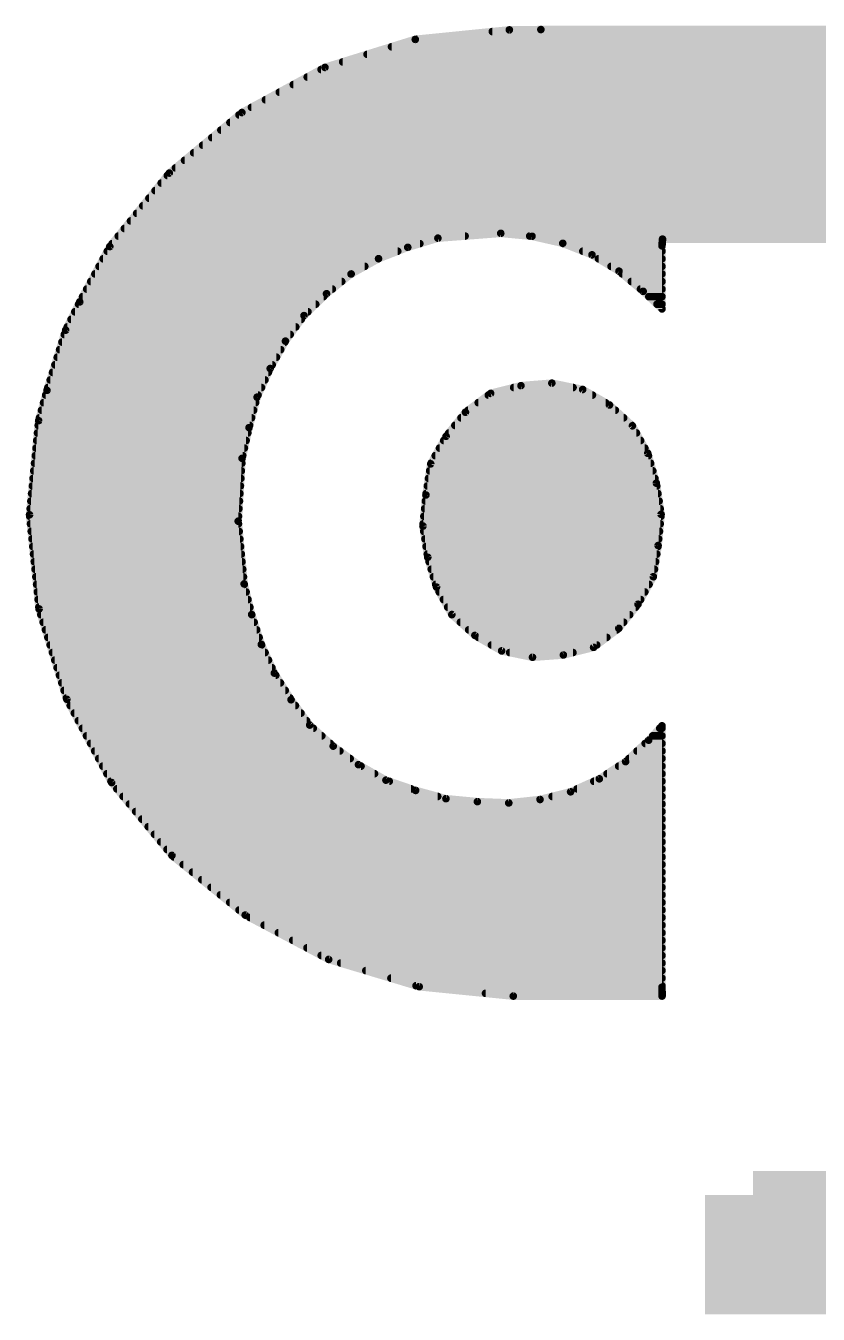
# Model space of a CAD drawing. Extents: x -31.8 to 54.9, y -9.4 to 30.
# Drawn here: x 1.29 to 2.62, y 19.35 to 21.511 of the extents above; entities that cross this region are included whole.
import ezdxf

# ---------------------------------------------------------------- set-up
doc = ezdxf.new("R2010")
doc.units = 0
doc.layers.add('21', color=253, linetype='CONTINUOUS')

# ---------------------------------------------------------------- blocks, each defined once
blk = doc.blocks.new('RECT')
blk.add_solid([(-0.5, -0.5), (0.5, -0.5), (-0.5, 0.5), (0.5, 0.5)])

msp = doc.modelspace()

# ---------------------------------------------------------------- linework, layer by layer
at = {"layer": '21', "const_width": 0.0127}
for points in [[(2.1016, 21.504), (1.9437, 21.4881)], [(2.073, 21.5011), (5.5199, 21.5011)], [(2.1544, 21.5045), (2.1016, 21.504)], [(5.486, 21.5045), (2.1544, 21.5045)], [(1.9437, 21.4881), (1.7922, 21.4411)], [(1.9039, 21.4757), (5.6891, 21.4757)], [(1.947, 21.4884), (5.6331, 21.4884)], [(1.8629, 21.463), (5.73, 21.463)], [(1.7922, 21.4411), (1.6529, 21.3653)], [(1.7858, 21.4376), (5.8033, 21.4376)], [(1.822, 21.4503), (5.7704, 21.4503)], [(1.7391, 21.4122), (5.8542, 21.4122)], [(1.7625, 21.4249), (5.8308, 21.4249)], [(1.6924, 21.3868), (5.901, 21.3868)], [(1.7157, 21.3995), (5.8776, 21.3995)], [(1.6529, 21.3653), (1.5311, 21.2638)], [(1.669, 21.3741), (5.9222, 21.3741)], [(1.6329, 21.3487), (5.9602, 21.3487)], [(1.6481, 21.3614), (5.942, 21.3614)], [(1.6025, 21.3233), (5.991, 21.3233)], [(1.6177, 21.336), (5.9756, 21.336)], [(1.5872, 21.3106), (6.0064, 21.3106)], [(1.5568, 21.2852), (6.037, 21.2852)], [(1.572, 21.2979), (6.0218, 21.2979)], [(1.5311, 21.2638), (1.4313, 21.1406)], [(1.5279, 21.2598), (6.063, 21.2598)], [(1.5415, 21.2725), (6.05, 21.2725)], [(1.5176, 21.2471), (6.0756, 21.2471)], [(1.497, 21.2217), (6.0966, 21.2217)], [(1.5073, 21.2344), (6.0861, 21.2344)], [(1.4764, 21.1963), (6.1175, 21.1963)], [(1.4867, 21.209), (6.107, 21.209)], [(1.4558, 21.1709), (6.1385, 21.1709)], [(1.4661, 21.1836), (6.128, 21.1836)], [(1.4456, 21.1582), (2.0273, 21.1582)], [(1.9311, 21.1394), (1.9817, 21.1547)], [(1.9817, 21.1547), (2.0871, 21.1628)], [(2.0871, 21.1628), (2.1396, 21.1578)], [(2.1358, 21.1582), (5.5784, 21.1582)], [(2.1396, 21.1578), (2.1911, 21.1461)], [(2.3576, 21.1418), (2.3585, 21.1531)], [(2.3585, 21.1531), (2.6636, 21.1531)], [(1.4313, 21.1406), (1.3809, 21.0477)], [(1.4271, 21.1328), (1.9143, 21.1328)], [(1.4353, 21.1455), (1.9514, 21.1455)], [(1.8821, 21.1203), (1.9311, 21.1394)], [(2.1911, 21.1461), (2.2402, 21.1267)], [(2.1925, 21.1455), (2.3579, 21.1455)], [(2.2248, 21.1328), (2.3576, 21.1328)], [(2.3576, 21.036), (2.3576, 21.1418)], [(1.4133, 21.1074), (1.859, 21.1074)], [(1.4202, 21.1201), (1.8818, 21.1201)], [(1.8359, 21.0945), (1.8821, 21.1203)], [(2.2402, 21.1267), (2.2854, 21.0994)], [(2.2512, 21.1201), (2.3576, 21.1201)], [(2.2721, 21.1074), (2.3576, 21.1074)], [(1.4064, 21.0947), (1.8362, 21.0947)], [(1.7949, 21.0615), (1.8359, 21.0945)], [(2.2854, 21.0994), (2.326, 21.0656)], [(2.291, 21.0947), (2.3576, 21.0947)], [(1.3926, 21.0693), (1.8046, 21.0693)], [(1.3995, 21.082), (1.8204, 21.082)], [(2.3062, 21.082), (2.3576, 21.082)], [(2.3215, 21.0693), (2.3576, 21.0693)], [(2.326, 21.0656), (2.3576, 21.036)], [(1.3809, 21.0477), (1.3573, 21.0005)], [(1.379, 21.0439), (1.7768, 21.0439)], [(1.3857, 21.0566), (1.7899, 21.0566)], [(1.7571, 21.0248), (1.7949, 21.0615)], [(2.3356, 21.0566), (2.3576, 21.0566)], [(2.3492, 21.0439), (2.3576, 21.0439)], [(1.3727, 21.0312), (1.7637, 21.0312)], [(1.726, 20.9821), (1.7571, 21.0248)], [(1.3573, 21.0005), (1.326, 20.8995)], [(1.36, 21.0058), (1.7433, 21.0058)], [(1.3663, 21.0185), (1.7525, 21.0185)], [(1.3511, 20.9804), (1.725, 20.9804)], [(1.3551, 20.9931), (1.734, 20.9931)], [(1.7003, 20.9361), (1.726, 20.9821)], [(1.3432, 20.955), (1.7109, 20.955)], [(1.3472, 20.9677), (1.718, 20.9677)], [(1.3393, 20.9423), (1.7038, 20.9423)], [(1.6784, 20.888), (1.7003, 20.9361)], [(1.3314, 20.9169), (1.6916, 20.9169)], [(1.3353, 20.9296), (1.6974, 20.9296)], [(2.1728, 20.9115), (2.121, 20.9073)], [(2.2246, 20.9009), (2.1728, 20.9115)], [(1.326, 20.8995), (1.312, 20.8486)], [(1.3238, 20.8915), (1.68, 20.8915)], [(1.3275, 20.9042), (1.6858, 20.9042)], [(2.0702, 20.8944), (2.0279, 20.8627)], [(2.0663, 20.8915), (2.2409, 20.8915)], [(2.121, 20.9073), (2.0702, 20.8944)], [(2.1089, 20.9042), (2.2084, 20.9042)], [(2.2695, 20.875), (2.2246, 20.9009)], [(1.3203, 20.8788), (1.6759, 20.8788)], [(1.6649, 20.8369), (1.6784, 20.888)], [(2.0494, 20.8788), (2.2629, 20.8788)], [(2.308, 20.84), (2.2695, 20.875)], [(1.312, 20.8486), (1.2968, 20.6908)], [(1.3134, 20.8534), (1.6692, 20.8534)], [(1.3168, 20.8661), (1.6726, 20.8661)], [(2.0279, 20.8627), (1.9955, 20.8224)], [(2.0204, 20.8534), (2.2933, 20.8534)], [(2.0324, 20.8661), (2.2793, 20.8661)], [(1.3101, 20.828), (1.6629, 20.828)], [(1.3113, 20.8407), (1.6659, 20.8407)], [(1.6533, 20.7854), (1.6649, 20.8369)], [(2, 20.828), (2.3147, 20.828)], [(2.0102, 20.8407), (2.3072, 20.8407)], [(2.3337, 20.7938), (2.308, 20.84)], [(1.3088, 20.8153), (1.66, 20.8153)], [(1.9955, 20.8224), (1.9697, 20.7763)], [(1.9915, 20.8153), (2.3217, 20.8153)], [(1.3064, 20.7899), (1.6543, 20.7899)], [(1.3076, 20.8026), (1.6571, 20.8026)], [(1.6467, 20.68), (1.6533, 20.7854)], [(1.9773, 20.7899), (2.3348, 20.7899)], [(1.9844, 20.8026), (2.3288, 20.8026)], [(2.3481, 20.7437), (2.3337, 20.7938)], [(1.3039, 20.7645), (1.652, 20.7645)], [(1.3051, 20.7772), (1.6528, 20.7772)], [(1.9697, 20.7763), (1.9617, 20.724)], [(1.9679, 20.7645), (2.3421, 20.7645)], [(1.9702, 20.7772), (2.3385, 20.7772)], [(1.3015, 20.7391), (1.6504, 20.7391)], [(1.3027, 20.7518), (1.6512, 20.7518)], [(1.964, 20.7391), (2.3488, 20.7391)], [(1.9659, 20.7518), (2.3458, 20.7518)], [(2.3561, 20.6915), (2.3481, 20.7437)], [(1.3002, 20.7264), (1.6496, 20.7264)], [(1.9617, 20.724), (1.9566, 20.6718)], [(1.962, 20.7264), (2.3508, 20.7264)], [(1.2978, 20.701), (1.648, 20.701)], [(1.299, 20.7137), (1.6488, 20.7137)], [(1.9595, 20.701), (2.3546, 20.701)], [(1.9607, 20.7137), (2.3527, 20.7137)], [(1.2968, 20.6908), (1.3127, 20.5329)], [(1.297, 20.6883), (1.6472, 20.6883)], [(1.2983, 20.6756), (1.6471, 20.6756)], [(1.6567, 20.5748), (1.6467, 20.68)], [(1.957, 20.6756), (2.3546, 20.6756)], [(1.9582, 20.6883), (2.3558, 20.6883)], [(2.3511, 20.6392), (2.3561, 20.6915)], [(1.2996, 20.6629), (1.6483, 20.6629)], [(1.9566, 20.6718), (1.9647, 20.6195)], [(1.958, 20.6629), (2.3534, 20.6629)], [(1.3009, 20.6502), (1.6495, 20.6502)], [(1.3022, 20.6375), (1.6507, 20.6375)], [(1.96, 20.6502), (2.3521, 20.6502)], [(1.9619, 20.6375), (2.3508, 20.6375)], [(2.3431, 20.587), (2.3511, 20.6392)], [(1.3034, 20.6248), (1.6519, 20.6248)], [(1.3047, 20.6121), (1.6531, 20.6121)], [(1.9639, 20.6248), (2.3489, 20.6248)], [(1.9647, 20.6195), (1.9793, 20.5696)], [(1.9668, 20.6121), (2.3469, 20.6121)], [(1.306, 20.5994), (1.6543, 20.5994)], [(1.9706, 20.5994), (2.345, 20.5994)], [(1.3073, 20.5867), (1.6555, 20.5867)], [(1.3086, 20.574), (1.6569, 20.574)], [(1.6693, 20.5235), (1.6567, 20.5748)], [(1.9743, 20.5867), (2.3429, 20.5867)], [(1.978, 20.574), (2.3359, 20.574)], [(1.9793, 20.5696), (2.0051, 20.5234)], [(2.3175, 20.5408), (2.3431, 20.587)], [(1.3098, 20.5613), (1.66, 20.5613)], [(1.3111, 20.5486), (1.6631, 20.5486)], [(1.9839, 20.5613), (2.3288, 20.5613)], [(1.991, 20.5486), (2.3218, 20.5486)], [(1.3124, 20.5359), (1.6663, 20.5359)], [(1.3127, 20.5329), (1.3593, 20.3813)], [(1.3157, 20.5232), (1.6694, 20.5232)], [(1.6856, 20.4734), (1.6693, 20.5235)], [(1.9981, 20.5359), (2.3136, 20.5359)], [(2.0051, 20.5234), (2.0437, 20.4885)], [(2.0053, 20.5232), (2.3034, 20.5232)], [(2.2851, 20.5003), (2.3175, 20.5408)], [(1.3196, 20.5105), (1.6735, 20.5105)], [(2.0194, 20.5105), (2.2933, 20.5105)], [(1.3235, 20.4978), (1.6776, 20.4978)], [(1.3274, 20.4851), (1.6818, 20.4851)], [(2.0334, 20.4978), (2.2818, 20.4978)], [(2.0437, 20.4885), (2.0886, 20.4625)], [(2.0496, 20.4851), (2.265, 20.4851)], [(2.2429, 20.4685), (2.2851, 20.5003)], [(1.3313, 20.4724), (1.686, 20.4724)], [(1.3352, 20.4597), (1.6918, 20.4597)], [(1.7074, 20.4252), (1.6856, 20.4734)], [(2.0715, 20.4724), (2.2481, 20.4724)], [(2.0886, 20.4625), (2.1404, 20.4518)], [(2.1021, 20.4597), (2.2082, 20.4597)], [(2.1921, 20.4556), (2.2429, 20.4685)], [(1.3391, 20.447), (1.6975, 20.447)], [(2.1404, 20.4518), (2.1921, 20.4556)], [(1.343, 20.4343), (1.7033, 20.4343)], [(1.3469, 20.4216), (1.7097, 20.4216)], [(1.7354, 20.3806), (1.7074, 20.4252)], [(1.3508, 20.4089), (1.7176, 20.4089)], [(1.3547, 20.3962), (1.7256, 20.3962)], [(1.3586, 20.3835), (1.7336, 20.3835)], [(1.3593, 20.3813), (1.4345, 20.2417)], [(1.7667, 20.3381), (1.7354, 20.3806)], [(1.365, 20.3708), (1.7427, 20.3708)], [(1.3718, 20.3581), (1.752, 20.3581)], [(1.3786, 20.3454), (1.7614, 20.3454)], [(1.3855, 20.3327), (1.7727, 20.3327)], [(1.8061, 20.3028), (1.7667, 20.3381)], [(2.3576, 20.3368), (2.3353, 20.3127)], [(2.3538, 20.3327), (2.3576, 20.3327)], [(2.3576, 19.8985), (2.3576, 20.3368)], [(1.3923, 20.32), (1.7869, 20.32)], [(1.3991, 20.3073), (1.8011, 20.3073)], [(2.3353, 20.3127), (2.2966, 20.2769)], [(2.3294, 20.3073), (2.3576, 20.3073)], [(2.342, 20.32), (2.3576, 20.32)], [(1.406, 20.2946), (1.8172, 20.2946)], [(1.8484, 20.2716), (1.8061, 20.3028)], [(2.3157, 20.2946), (2.3576, 20.2946)], [(1.4128, 20.2819), (1.8345, 20.2819)], [(1.4196, 20.2692), (1.8528, 20.2692)], [(1.8945, 20.2457), (1.8484, 20.2716)], [(2.2966, 20.2769), (2.2524, 20.2479)], [(2.2849, 20.2692), (2.3576, 20.2692)], [(2.302, 20.2819), (2.3576, 20.2819)], [(1.4265, 20.2565), (1.8754, 20.2565)], [(1.4333, 20.2438), (1.9001, 20.2438)], [(1.4345, 20.2417), (1.5356, 20.1195)], [(1.9444, 20.2285), (1.8945, 20.2457)], [(2.2524, 20.2479), (2.2043, 20.2262)], [(2.2433, 20.2438), (2.3576, 20.2438)], [(2.2655, 20.2565), (2.3576, 20.2565)], [(1.4432, 20.2311), (1.9368, 20.2311)], [(1.9952, 20.2146), (1.9444, 20.2285)], [(2.2043, 20.2262), (2.1531, 20.2133)], [(2.2152, 20.2311), (2.3576, 20.2311)], [(1.4537, 20.2184), (1.9814, 20.2184)], [(1.4642, 20.2057), (2.3576, 20.2057)], [(2.0479, 20.2096), (1.9952, 20.2146)], [(2.1006, 20.2075), (2.0479, 20.2096)], [(2.1531, 20.2133), (2.1006, 20.2075)], [(2.1734, 20.2184), (2.3576, 20.2184)], [(1.4747, 20.193), (2.3576, 20.193)], [(1.4852, 20.1803), (2.3576, 20.1803)], [(1.4958, 20.1676), (2.3576, 20.1676)], [(1.5063, 20.1549), (2.3576, 20.1549)], [(1.5168, 20.1422), (2.3576, 20.1422)], [(1.5273, 20.1295), (2.3576, 20.1295)], [(1.5356, 20.1195), (1.6585, 20.0194)], [(1.5389, 20.1168), (2.3576, 20.1168)], [(1.5545, 20.1041), (2.3576, 20.1041)], [(1.5701, 20.0914), (2.3576, 20.0914)], [(1.5857, 20.0787), (2.3576, 20.0787)], [(1.6013, 20.066), (2.3576, 20.066)], [(1.6169, 20.0533), (2.3576, 20.0533)], [(1.6325, 20.0406), (2.3576, 20.0406)], [(1.6481, 20.0279), (2.3576, 20.0279)], [(1.6585, 20.0194), (1.7985, 19.945)], [(1.6664, 20.0152), (2.3576, 20.0152)], [(1.6903, 20.0025), (2.3576, 20.0025)], [(1.7142, 19.9898), (2.3576, 19.9898)], [(1.7382, 19.9771), (2.3576, 19.9771)], [(1.7621, 19.9644), (2.3576, 19.9644)], [(1.786, 19.9517), (2.3576, 19.9517)], [(1.7985, 19.945), (1.9503, 19.8993)], [(1.8186, 19.939), (2.3576, 19.939)], [(1.8608, 19.9263), (2.3576, 19.9263)], [(1.9029, 19.9136), (2.3576, 19.9136)], [(1.9451, 19.9009), (2.3576, 19.9009)], [(1.9503, 19.8993), (2.1081, 19.8835)], [(2.3578, 19.8835), (2.3576, 19.8985)], [(2.0616, 19.8882), (2.3577, 19.8882)], [(2.1081, 19.8835), (2.3578, 19.8835)]]:
    msp.add_lwpolyline(points, dxfattribs=at)
at = {"layer": '21', "const_width": 0.0064}
for points in [[(2.073, 21.5043, 1), (2.073, 21.4979)], [(2.1016, 21.5072, 1), (2.1016, 21.5008)], [(2.1019, 21.5008, 1), (2.1013, 21.5071)], [(2.1544, 21.5077, 1), (2.1544, 21.5014)], [(2.1545, 21.5014, 1), (2.1544, 21.5077)], [(1.9039, 21.4789, 1), (1.9039, 21.4725)], [(1.9434, 21.4912, 1), (1.9441, 21.4849)], [(1.9447, 21.485, 1), (1.9428, 21.4911)], [(1.947, 21.4916, 1), (1.947, 21.4852)], [(1.8629, 21.4662, 1), (1.8629, 21.4598)], [(1.7858, 21.4408, 1), (1.7858, 21.4344)], [(1.7913, 21.4441, 1), (1.7932, 21.438)], [(1.7937, 21.4383, 1), (1.7907, 21.4439)], [(1.822, 21.4535, 1), (1.822, 21.4471)], [(1.7391, 21.4154, 1), (1.7391, 21.409)], [(1.7625, 21.4281, 1), (1.7625, 21.4217)], [(1.6924, 21.39, 1), (1.6924, 21.3836)], [(1.7157, 21.4027, 1), (1.7157, 21.3963)], [(1.6549, 21.3629, 1), (1.6508, 21.3678)], [(1.669, 21.3773, 1), (1.669, 21.3709)], [(1.6329, 21.3519, 1), (1.6329, 21.3455)], [(1.6481, 21.3646, 1), (1.6481, 21.3582)], [(1.6514, 21.3681, 1), (1.6544, 21.3625)], [(1.6025, 21.3265, 1), (1.6025, 21.3201)], [(1.6177, 21.3392, 1), (1.6177, 21.3328)], [(1.5872, 21.3138, 1), (1.5872, 21.3074)], [(1.5568, 21.2884, 1), (1.5568, 21.282)], [(1.572, 21.3011, 1), (1.572, 21.2947)], [(1.5279, 21.263, 1), (1.5279, 21.2566)], [(1.5291, 21.2662, 1), (1.5331, 21.2614)], [(1.5336, 21.2618, 1), (1.5286, 21.2658)], [(1.5415, 21.2757, 1), (1.5415, 21.2693)], [(1.5176, 21.2503, 1), (1.5176, 21.2439)], [(1.497, 21.2249, 1), (1.497, 21.2185)], [(1.5073, 21.2376, 1), (1.5073, 21.2312)], [(1.4764, 21.1995, 1), (1.4764, 21.1931)], [(1.4867, 21.2122, 1), (1.4867, 21.2058)], [(1.4558, 21.1741, 1), (1.4558, 21.1677)], [(1.4661, 21.1868, 1), (1.4661, 21.1804)], [(1.4456, 21.1614, 1), (1.4456, 21.155)], [(1.9815, 21.1579, 1), (1.982, 21.1515)], [(1.9827, 21.1517, 1), (1.9808, 21.1577)], [(2.0273, 21.155, 1), (2.0273, 21.1614)], [(2.0874, 21.1659, 1), (2.0868, 21.1596)], [(2.0873, 21.1596, 1), (2.0868, 21.166)], [(2.1358, 21.1614, 1), (2.1358, 21.155)], [(2.1404, 21.1609, 1), (2.1389, 21.1547)], [(2.1393, 21.1547, 1), (2.1399, 21.161)], [(2.3585, 21.1563, 1), (2.3585, 21.1499)], [(2.3617, 21.1528, 1), (2.3554, 21.1533)], [(1.4271, 21.136, 1), (1.4271, 21.1296)], [(1.4288, 21.1426, 1), (1.4338, 21.1386)], [(1.4341, 21.1391, 1), (1.4285, 21.1421)], [(1.4353, 21.1487, 1), (1.4353, 21.1423)], [(1.9143, 21.1296, 1), (1.9143, 21.136)], [(1.9302, 21.1424, 1), (1.9321, 21.1363)], [(1.9323, 21.1364, 1), (1.93, 21.1423)], [(1.9514, 21.1423, 1), (1.9514, 21.1487)], [(2.1923, 21.149, 1), (2.19, 21.1431)], [(2.1925, 21.1487, 1), (2.1925, 21.1423)], [(2.1904, 21.143, 1), (2.1918, 21.1492)], [(2.2248, 21.136, 1), (2.2248, 21.1296)], [(2.3608, 21.1418, 1), (2.3544, 21.1418)], [(2.3544, 21.1421, 1), (2.3608, 21.1415)], [(2.3576, 21.1296, 1), (2.3576, 21.136)], [(2.3579, 21.1423, 1), (2.3579, 21.1487)], [(1.4133, 21.1106, 1), (1.4133, 21.1042)], [(1.4202, 21.1233, 1), (1.4202, 21.1169)], [(1.859, 21.1042, 1), (1.859, 21.1106)], [(1.881, 21.1232, 1), (1.8833, 21.1173)], [(1.8837, 21.1175, 1), (1.8806, 21.123)], [(1.8818, 21.1169, 1), (1.8818, 21.1233)], [(2.2419, 21.1294, 1), (2.2386, 21.124)], [(2.2391, 21.1238, 1), (2.2414, 21.1297)], [(2.2512, 21.1233, 1), (2.2512, 21.1169)], [(2.2721, 21.1106, 1), (2.2721, 21.1042)], [(2.3576, 21.1169, 1), (2.3576, 21.1233)], [(2.3576, 21.1042, 1), (2.3576, 21.1106)], [(1.4064, 21.0979, 1), (1.4064, 21.0915)], [(1.8344, 21.0973, 1), (1.8375, 21.0918)], [(1.8379, 21.0921, 1), (1.8339, 21.097)], [(1.8362, 21.0915, 1), (1.8362, 21.0979)], [(2.2874, 21.1018, 1), (2.2834, 21.0969)], [(2.2838, 21.0966, 1), (2.287, 21.1021)], [(2.291, 21.0979, 1), (2.291, 21.0915)], [(2.3576, 21.0915, 1), (2.3576, 21.0979)], [(1.3926, 21.0725, 1), (1.3926, 21.0661)], [(1.3995, 21.0852, 1), (1.3995, 21.0788)], [(1.8046, 21.0661, 1), (1.8046, 21.0725)], [(1.8204, 21.0788, 1), (1.8204, 21.0852)], [(2.3062, 21.0852, 1), (2.3062, 21.0788)], [(2.3215, 21.0725, 1), (2.3215, 21.0661)], [(2.3281, 21.0679, 1), (2.3238, 21.0632)], [(2.3239, 21.0631, 1), (2.328, 21.068)], [(2.3576, 21.0788, 1), (2.3576, 21.0852)], [(2.3576, 21.0661, 1), (2.3576, 21.0725)], [(1.379, 21.0471, 1), (1.379, 21.0407)], [(1.3781, 21.0492, 1), (1.3836, 21.0461)], [(1.3837, 21.0462, 1), (1.378, 21.0491)], [(1.3857, 21.0598, 1), (1.3857, 21.0534)], [(1.7768, 21.0407, 1), (1.7768, 21.0471)], [(1.7899, 21.0534, 1), (1.7899, 21.0598)], [(1.7929, 21.064, 1), (1.7969, 21.059)], [(1.7971, 21.0592, 1), (1.7927, 21.0638)], [(2.3356, 21.0598, 1), (2.3356, 21.0534)], [(2.3492, 21.0471, 1), (2.3492, 21.0407)], [(2.3576, 21.0534, 1), (2.3576, 21.0598)], [(2.3576, 21.0407, 1), (2.3576, 21.0471)], [(1.3727, 21.0344, 1), (1.3727, 21.028)], [(1.7549, 21.0271, 1), (1.7593, 21.0225)], [(1.7597, 21.0229, 1), (1.7546, 21.0267)], [(1.7637, 21.028, 1), (1.7637, 21.0344)], [(2.3544, 21.036, 1), (2.3608, 21.036)], [(2.3554, 21.0337, 1), (2.3598, 21.0383)], [(1.3545, 21.0019, 1), (1.3602, 20.999)], [(1.3604, 20.9995, 1), (1.3543, 21.0014)], [(1.36, 21.009, 1), (1.36, 21.0026)], [(1.3663, 21.0217, 1), (1.3663, 21.0153)], [(1.7433, 21.0026, 1), (1.7433, 21.009)], [(1.7525, 21.0153, 1), (1.7525, 21.0217)], [(1.3511, 20.9836, 1), (1.3511, 20.9772)], [(1.3551, 20.9963, 1), (1.3551, 20.9899)], [(1.7234, 20.9839, 1), (1.7285, 20.9802)], [(1.7287, 20.9805, 1), (1.7232, 20.9836)], [(1.725, 20.9772, 1), (1.725, 20.9836)], [(1.734, 20.9899, 1), (1.734, 20.9963)], [(1.3432, 20.9582, 1), (1.3432, 20.9518)], [(1.3472, 20.9709, 1), (1.3472, 20.9645)], [(1.7109, 20.9518, 1), (1.7109, 20.9582)], [(1.718, 20.9645, 1), (1.718, 20.9709)], [(1.3393, 20.9455, 1), (1.3393, 20.9391)], [(1.6976, 20.9376, 1), (1.7031, 20.9346)], [(1.7032, 20.9348, 1), (1.6975, 20.9374)], [(1.7038, 20.9391, 1), (1.7038, 20.9455)], [(1.3314, 20.9201, 1), (1.3314, 20.9137)], [(1.3353, 20.9328, 1), (1.3353, 20.9264)], [(1.6916, 20.9137, 1), (1.6916, 20.9201)], [(1.6974, 20.9264, 1), (1.6974, 20.9328)], [(2.1734, 20.9146, 1), (2.1722, 20.9084)], [(2.1731, 20.9084, 1), (2.1725, 20.9147)], [(1.3238, 20.8947, 1), (1.3238, 20.8883)], [(1.329, 20.8986, 1), (1.3229, 20.9003)], [(1.323, 20.9004, 1), (1.329, 20.8985)], [(1.3275, 20.9074, 1), (1.3275, 20.901)], [(1.68, 20.8883, 1), (1.68, 20.8947)], [(1.6858, 20.901, 1), (1.6858, 20.9074)], [(2.0663, 20.8947, 1), (2.0663, 20.8883)], [(2.0695, 20.8975, 1), (2.071, 20.8913)], [(2.0721, 20.8919, 1), (2.0683, 20.897)], [(2.1089, 20.9074, 1), (2.1089, 20.901)], [(2.1208, 20.9104, 1), (2.1213, 20.9041)], [(2.1218, 20.9042, 1), (2.1202, 20.9103)], [(2.2084, 20.901, 1), (2.2084, 20.9074)], [(2.2262, 20.9036, 1), (2.223, 20.8981)], [(2.2239, 20.8978, 1), (2.2252, 20.904)], [(2.2409, 20.8883, 1), (2.2409, 20.8947)], [(1.3203, 20.882, 1), (1.3203, 20.8756)], [(1.6755, 20.8893, 1), (1.6812, 20.8867)], [(1.6814, 20.8872, 1), (1.6753, 20.8888)], [(1.6759, 20.8756, 1), (1.6759, 20.882)], [(2.0494, 20.882, 1), (2.0494, 20.8756)], [(2.2629, 20.8756, 1), (2.2629, 20.882)], [(2.2716, 20.8773, 1), (2.2674, 20.8726)], [(2.2679, 20.8722, 1), (2.2711, 20.8777)], [(1.3152, 20.8483, 1), (1.3089, 20.8489)], [(1.3134, 20.8566, 1), (1.3134, 20.8502)], [(1.3168, 20.8693, 1), (1.3168, 20.8629)], [(1.6692, 20.8502, 1), (1.6692, 20.8566)], [(1.6726, 20.8629, 1), (1.6726, 20.8693)], [(2.0204, 20.8566, 1), (2.0204, 20.8502)], [(2.026, 20.8653, 1), (2.0298, 20.8602)], [(2.0304, 20.8607, 1), (2.0254, 20.8647)], [(2.0324, 20.8693, 1), (2.0324, 20.8629)], [(2.2793, 20.8629, 1), (2.2793, 20.8693)], [(2.2933, 20.8502, 1), (2.2933, 20.8566)], [(1.3101, 20.8312, 1), (1.3101, 20.8248)], [(1.3113, 20.8439, 1), (1.3113, 20.8375)], [(1.309, 20.8494, 1), (1.3151, 20.8478)], [(1.6618, 20.8377, 1), (1.668, 20.8361)], [(1.668, 20.8362, 1), (1.6618, 20.8376)], [(1.6629, 20.8248, 1), (1.6629, 20.8312)], [(1.6659, 20.8375, 1), (1.6659, 20.8439)], [(2, 20.8312, 1), (2, 20.8248)], [(2.0102, 20.8439, 1), (2.0102, 20.8375)], [(2.3108, 20.8415, 1), (2.3052, 20.8384)], [(2.3059, 20.8376, 1), (2.3101, 20.8423)], [(2.3072, 20.8375, 1), (2.3072, 20.8439)], [(2.3147, 20.8248, 1), (2.3147, 20.8312)], [(1.3088, 20.8185, 1), (1.3088, 20.8121)], [(1.66, 20.8121, 1), (1.66, 20.8185)], [(1.9915, 20.8185, 1), (1.9915, 20.8121)], [(1.993, 20.8244, 1), (1.9979, 20.8204)], [(1.9982, 20.8209, 1), (1.9927, 20.824)], [(2.3217, 20.8121, 1), (2.3217, 20.8185)], [(1.3064, 20.7931, 1), (1.3064, 20.7867)], [(1.3076, 20.8058, 1), (1.3076, 20.7994)], [(1.6564, 20.7852, 1), (1.6501, 20.7856)], [(1.6502, 20.7861, 1), (1.6564, 20.7847)], [(1.6543, 20.7867, 1), (1.6543, 20.7931)], [(1.6571, 20.7994, 1), (1.6571, 20.8058)], [(1.9773, 20.7931, 1), (1.9773, 20.7867)], [(1.9844, 20.8058, 1), (1.9844, 20.7994)], [(2.3288, 20.7994, 1), (2.3288, 20.8058)], [(2.3368, 20.7947, 1), (2.3307, 20.7929)], [(2.3309, 20.7923, 1), (2.3365, 20.7953)], [(2.3348, 20.7867, 1), (2.3348, 20.7931)], [(1.3039, 20.7677, 1), (1.3039, 20.7613)], [(1.3051, 20.7804, 1), (1.3051, 20.774)], [(1.652, 20.7613, 1), (1.652, 20.7677)], [(1.6528, 20.774, 1), (1.6528, 20.7804)], [(1.9679, 20.7677, 1), (1.9679, 20.7613)], [(1.9669, 20.7778, 1), (1.9725, 20.7747)], [(1.9728, 20.7758, 1), (1.9666, 20.7767)], [(1.9702, 20.7804, 1), (1.9702, 20.774)], [(2.3385, 20.774, 1), (2.3385, 20.7804)], [(2.3421, 20.7613, 1), (2.3421, 20.7677)], [(1.3015, 20.7423, 1), (1.3015, 20.7359)], [(1.3027, 20.755, 1), (1.3027, 20.7486)], [(1.6504, 20.7359, 1), (1.6504, 20.7423)], [(1.6512, 20.7486, 1), (1.6512, 20.755)], [(1.964, 20.7423, 1), (1.964, 20.7359)], [(1.9659, 20.755, 1), (1.9659, 20.7486)], [(2.3513, 20.7442, 1), (2.345, 20.7433)], [(2.3451, 20.7429, 1), (2.3512, 20.7446)], [(2.3458, 20.7486, 1), (2.3458, 20.755)], [(2.3488, 20.7359, 1), (2.3488, 20.7423)], [(1.3002, 20.7296, 1), (1.3002, 20.7232)], [(1.6496, 20.7232, 1), (1.6496, 20.7296)], [(1.9648, 20.7237, 1), (1.9585, 20.7243)], [(1.9585, 20.7245, 1), (1.9648, 20.7235)], [(1.962, 20.7296, 1), (1.962, 20.7232)], [(2.3508, 20.7232, 1), (2.3508, 20.7296)], [(1.2978, 20.7042, 1), (1.2978, 20.6978)], [(1.299, 20.7169, 1), (1.299, 20.7105)], [(1.648, 20.6978, 1), (1.648, 20.7042)], [(1.6488, 20.7105, 1), (1.6488, 20.7169)], [(1.9595, 20.7042, 1), (1.9595, 20.6978)], [(1.9607, 20.7169, 1), (1.9607, 20.7105)], [(2.3527, 20.7105, 1), (2.3527, 20.7169)], [(2.3546, 20.6978, 1), (2.3546, 20.7042)], [(1.2999, 20.6911, 1), (1.2936, 20.6904)], [(1.2936, 20.6911, 1), (1.2999, 20.6905)], [(1.297, 20.6915, 1), (1.297, 20.6851)], [(1.2983, 20.6788, 1), (1.2983, 20.6724)], [(1.6499, 20.6803, 1), (1.6436, 20.6797)], [(1.6436, 20.6802, 1), (1.6499, 20.6798)], [(1.6471, 20.6724, 1), (1.6471, 20.6788)], [(1.6472, 20.6851, 1), (1.6472, 20.6915)], [(1.957, 20.6788, 1), (1.957, 20.6724)], [(1.9582, 20.6915, 1), (1.9582, 20.6851)], [(2.3592, 20.6912, 1), (2.3529, 20.6918)], [(2.3529, 20.691, 1), (2.3592, 20.692)], [(2.3546, 20.6724, 1), (2.3546, 20.6788)], [(2.3558, 20.6851, 1), (2.3558, 20.6915)], [(1.2996, 20.6661, 1), (1.2996, 20.6597)], [(1.6483, 20.6597, 1), (1.6483, 20.6661)], [(1.9598, 20.6723, 1), (1.9535, 20.6713)], [(1.9535, 20.6721, 1), (1.9598, 20.6715)], [(1.958, 20.6661, 1), (1.958, 20.6597)], [(2.3534, 20.6597, 1), (2.3534, 20.6661)], [(1.3009, 20.6534, 1), (1.3009, 20.647)], [(1.3022, 20.6407, 1), (1.3022, 20.6343)], [(1.6495, 20.647, 1), (1.6495, 20.6534)], [(1.6507, 20.6343, 1), (1.6507, 20.6407)], [(1.96, 20.6534, 1), (1.96, 20.647)], [(1.9619, 20.6407, 1), (1.9619, 20.6343)], [(2.3479, 20.6395, 1), (2.3543, 20.6389)], [(2.3542, 20.6387, 1), (2.348, 20.6397)], [(2.3508, 20.6343, 1), (2.3508, 20.6407)], [(2.3521, 20.647, 1), (2.3521, 20.6534)], [(1.3034, 20.628, 1), (1.3034, 20.6216)], [(1.3047, 20.6153, 1), (1.3047, 20.6089)], [(1.6519, 20.6216, 1), (1.6519, 20.628)], [(1.6531, 20.6089, 1), (1.6531, 20.6153)], [(1.9639, 20.628, 1), (1.9639, 20.6216)], [(1.9677, 20.6204, 1), (1.9616, 20.6186)], [(1.9615, 20.619, 1), (1.9678, 20.62)], [(1.9668, 20.6153, 1), (1.9668, 20.6089)], [(2.3469, 20.6089, 1), (2.3469, 20.6153)], [(2.3489, 20.6216, 1), (2.3489, 20.628)], [(1.306, 20.6026, 1), (1.306, 20.5962)], [(1.6543, 20.5962, 1), (1.6543, 20.6026)], [(1.9706, 20.6026, 1), (1.9706, 20.5962)], [(2.345, 20.5962, 1), (2.345, 20.6026)], [(1.3073, 20.5899, 1), (1.3073, 20.5835)], [(1.3086, 20.5772, 1), (1.3086, 20.5708)], [(1.6597, 20.5756, 1), (1.6536, 20.5741)], [(1.6535, 20.5745, 1), (1.6598, 20.5751)], [(1.6555, 20.5835, 1), (1.6555, 20.5899)], [(1.6569, 20.5708, 1), (1.6569, 20.5772)], [(1.9743, 20.5899, 1), (1.9743, 20.5835)], [(1.978, 20.5772, 1), (1.978, 20.5708)], [(1.9821, 20.5711, 1), (1.9766, 20.568)], [(1.9763, 20.5687, 1), (1.9824, 20.5704)], [(2.3359, 20.5708, 1), (2.3359, 20.5772)], [(2.3399, 20.5875, 1), (2.3462, 20.5865)], [(2.3459, 20.5854, 1), (2.3403, 20.5885)], [(2.3429, 20.5835, 1), (2.3429, 20.5899)], [(1.3098, 20.5645, 1), (1.3098, 20.5581)], [(1.3111, 20.5518, 1), (1.3111, 20.5454)], [(1.66, 20.5581, 1), (1.66, 20.5645)], [(1.6631, 20.5454, 1), (1.6631, 20.5518)], [(1.9839, 20.5645, 1), (1.9839, 20.5581)], [(1.991, 20.5518, 1), (1.991, 20.5454)], [(2.3218, 20.5454, 1), (2.3218, 20.5518)], [(2.3288, 20.5581, 1), (2.3288, 20.5645)], [(1.3124, 20.5391, 1), (1.3124, 20.5327)], [(1.3095, 20.5326, 1), (1.3159, 20.5332)], [(1.3157, 20.5338, 1), (1.3097, 20.532)], [(1.3157, 20.5264, 1), (1.3157, 20.52)], [(1.6723, 20.5245, 1), (1.6663, 20.5225)], [(1.6663, 20.5327, 1), (1.6663, 20.5391)], [(1.6694, 20.52, 1), (1.6694, 20.5264)], [(1.9981, 20.5391, 1), (1.9981, 20.5327)], [(2.0072, 20.5258, 1), (2.003, 20.521)], [(2.0053, 20.5264, 1), (2.0053, 20.52)], [(2.3034, 20.52, 1), (2.3034, 20.5264)], [(2.3136, 20.5327, 1), (2.3136, 20.5391)], [(2.3147, 20.5423, 1), (2.3202, 20.5392)], [(2.3199, 20.5388, 1), (2.315, 20.5427)], [(1.3196, 20.5137, 1), (1.3196, 20.5073)], [(1.6662, 20.5227, 1), (1.6724, 20.5242)], [(1.6735, 20.5073, 1), (1.6735, 20.5137)], [(2.0023, 20.5218, 1), (2.0079, 20.5249)], [(2.0194, 20.5137, 1), (2.0194, 20.5073)], [(2.2933, 20.5073, 1), (2.2933, 20.5137)], [(1.3235, 20.501, 1), (1.3235, 20.4946)], [(1.3274, 20.4883, 1), (1.3274, 20.4819)], [(1.6776, 20.4946, 1), (1.6776, 20.501)], [(1.6818, 20.4819, 1), (1.6818, 20.4883)], [(2.0334, 20.501, 1), (2.0334, 20.4946)], [(2.0453, 20.4912, 1), (2.0421, 20.4858)], [(2.0416, 20.4861, 1), (2.0459, 20.4909)], [(2.0496, 20.4883, 1), (2.0496, 20.4819)], [(2.265, 20.4819, 1), (2.265, 20.4883)], [(2.2818, 20.4946, 1), (2.2818, 20.501)], [(2.2827, 20.5023, 1), (2.2876, 20.4983)], [(2.2871, 20.4978, 1), (2.2832, 20.5029)], [(1.3313, 20.4756, 1), (1.3313, 20.4692)], [(1.3352, 20.4629, 1), (1.3352, 20.4565)], [(1.6885, 20.4747, 1), (1.6827, 20.4721)], [(1.6825, 20.4724, 1), (1.6886, 20.4744)], [(1.686, 20.4692, 1), (1.686, 20.4756)], [(1.6918, 20.4565, 1), (1.6918, 20.4629)], [(2.0715, 20.4756, 1), (2.0715, 20.4692)], [(2.0892, 20.4656, 1), (2.088, 20.4594)], [(2.087, 20.4597, 1), (2.0902, 20.4652)], [(2.1021, 20.4629, 1), (2.1021, 20.4565)], [(2.2082, 20.4565, 1), (2.2082, 20.4629)], [(2.241, 20.471, 1), (2.2449, 20.4659)], [(2.2437, 20.4654, 1), (2.2422, 20.4716)], [(2.2481, 20.4692, 1), (2.2481, 20.4756)], [(1.3391, 20.4502, 1), (1.3391, 20.4438)], [(1.6975, 20.4438, 1), (1.6975, 20.4502)], [(2.1401, 20.455, 1), (2.1406, 20.4487)], [(2.1397, 20.4487, 1), (2.141, 20.4549)], [(2.1914, 20.4587, 1), (2.1929, 20.4526)], [(2.1924, 20.4525, 1), (2.1919, 20.4588)], [(1.343, 20.4375, 1), (1.343, 20.4311)], [(1.3469, 20.4248, 1), (1.3469, 20.4184)], [(1.7033, 20.4311, 1), (1.7033, 20.4375)], [(1.7101, 20.4269, 1), (1.7047, 20.4235)], [(1.7045, 20.4239, 1), (1.7103, 20.4265)], [(1.7097, 20.4184, 1), (1.7097, 20.4248)], [(1.3508, 20.4121, 1), (1.3508, 20.4057)], [(1.3547, 20.3994, 1), (1.3547, 20.393)], [(1.7176, 20.4057, 1), (1.7176, 20.4121)], [(1.7256, 20.393, 1), (1.7256, 20.3994)], [(1.3586, 20.3867, 1), (1.3586, 20.3803)], [(1.3621, 20.3828, 1), (1.3565, 20.3798)], [(1.3563, 20.3804, 1), (1.3623, 20.3822)], [(1.738, 20.3825, 1), (1.7328, 20.3788)], [(1.7327, 20.3789, 1), (1.7381, 20.3823)], [(1.7336, 20.3803, 1), (1.7336, 20.3867)], [(1.365, 20.374, 1), (1.365, 20.3676)], [(1.3718, 20.3613, 1), (1.3718, 20.3549)], [(1.7427, 20.3676, 1), (1.7427, 20.374)], [(1.752, 20.3549, 1), (1.752, 20.3613)], [(1.3786, 20.3486, 1), (1.3786, 20.3422)], [(1.3855, 20.3359, 1), (1.3855, 20.3295)], [(1.7614, 20.3422, 1), (1.7614, 20.3486)], [(1.7689, 20.3405, 1), (1.7646, 20.3357)], [(1.7642, 20.3362, 1), (1.7693, 20.34)], [(1.7727, 20.3295, 1), (1.7727, 20.3359)], [(2.3538, 20.3359, 1), (2.3538, 20.3295)], [(2.3608, 20.3368, 1), (2.3544, 20.3368)], [(2.3599, 20.3346, 1), (2.3553, 20.3389)], [(2.3576, 20.3295, 1), (2.3576, 20.3359)], [(1.3923, 20.3232, 1), (1.3923, 20.3168)], [(1.3991, 20.3105, 1), (1.3991, 20.3041)], [(1.7869, 20.3168, 1), (1.7869, 20.3232)], [(1.8011, 20.3041, 1), (1.8011, 20.3105)], [(2.3294, 20.3105, 1), (2.3294, 20.3041)], [(2.3329, 20.3149, 1), (2.3376, 20.3106)], [(2.3374, 20.3104, 1), (2.3331, 20.3151)], [(2.342, 20.3232, 1), (2.342, 20.3168)], [(2.3576, 20.3168, 1), (2.3576, 20.3232)], [(2.3576, 20.3041, 1), (2.3576, 20.3105)], [(1.406, 20.2978, 1), (1.406, 20.2914)], [(1.808, 20.3053, 1), (1.8042, 20.3002)], [(1.804, 20.3004, 1), (1.8082, 20.3052)], [(1.8172, 20.2914, 1), (1.8172, 20.2978)], [(2.3157, 20.2978, 1), (2.3157, 20.2914)], [(2.3576, 20.2914, 1), (2.3576, 20.2978)], [(1.4128, 20.2851, 1), (1.4128, 20.2787)], [(1.4196, 20.2724, 1), (1.4196, 20.266)], [(1.8345, 20.2787, 1), (1.8345, 20.2851)], [(1.85, 20.2744, 1), (1.8469, 20.2689)], [(1.8466, 20.2691, 1), (1.8503, 20.2742)], [(1.8528, 20.266, 1), (1.8528, 20.2724)], [(2.2849, 20.2724, 1), (2.2849, 20.266)], [(2.2944, 20.2792, 1), (2.2987, 20.2745)], [(2.2983, 20.2742, 1), (2.2948, 20.2795)], [(2.302, 20.2851, 1), (2.302, 20.2787)], [(2.3576, 20.2787, 1), (2.3576, 20.2851)], [(2.3576, 20.266, 1), (2.3576, 20.2724)], [(1.4265, 20.2597, 1), (1.4265, 20.2533)], [(1.4333, 20.247, 1), (1.4333, 20.2406)], [(1.4369, 20.2437, 1), (1.432, 20.2396)], [(1.8754, 20.2533, 1), (1.8754, 20.2597)], [(1.8956, 20.2487, 1), (1.8935, 20.2427)], [(1.893, 20.243, 1), (1.8961, 20.2485)], [(1.9001, 20.2406, 1), (1.9001, 20.247)], [(2.2433, 20.247, 1), (2.2433, 20.2406)], [(2.2507, 20.2506, 1), (2.2542, 20.2453)], [(2.2537, 20.245, 1), (2.2511, 20.2508)], [(2.2655, 20.2597, 1), (2.2655, 20.2533)], [(2.3576, 20.2533, 1), (2.3576, 20.2597)], [(2.3576, 20.2406, 1), (2.3576, 20.247)], [(1.4317, 20.2402, 1), (1.4372, 20.2432)], [(1.4432, 20.2343, 1), (1.4432, 20.2279)], [(1.9368, 20.2279, 1), (1.9368, 20.2343)], [(1.9452, 20.2315, 1), (1.9435, 20.2254)], [(1.9433, 20.2255, 1), (1.9454, 20.2315)], [(2.203, 20.2291, 1), (2.2056, 20.2233)], [(2.2051, 20.2231, 1), (2.2035, 20.2293)], [(2.2152, 20.2343, 1), (2.2152, 20.2279)], [(2.3576, 20.2279, 1), (2.3576, 20.2343)], [(1.4537, 20.2216, 1), (1.4537, 20.2152)], [(1.4642, 20.2089, 1), (1.4642, 20.2025)], [(1.9814, 20.2152, 1), (1.9814, 20.2216)], [(1.9955, 20.2178, 1), (1.9949, 20.2115)], [(1.9944, 20.2116, 1), (1.9961, 20.2177)], [(2.048, 20.2128, 1), (2.0478, 20.2065)], [(2.0476, 20.2065, 1), (2.0482, 20.2128)], [(2.1002, 20.2106, 1), (2.1009, 20.2043)], [(2.1005, 20.2043, 1), (2.1007, 20.2107)], [(2.1523, 20.2164, 1), (2.1539, 20.2102)], [(2.1534, 20.2101, 1), (2.1527, 20.2164)], [(2.1734, 20.2216, 1), (2.1734, 20.2152)], [(2.3576, 20.2152, 1), (2.3576, 20.2216)], [(2.3576, 20.2025, 1), (2.3576, 20.2089)], [(1.4747, 20.1962, 1), (1.4747, 20.1898)], [(1.4852, 20.1835, 1), (1.4852, 20.1771)], [(2.3576, 20.1898, 1), (2.3576, 20.1962)], [(2.3576, 20.1771, 1), (2.3576, 20.1835)], [(1.4958, 20.1708, 1), (1.4958, 20.1644)], [(1.5063, 20.1581, 1), (1.5063, 20.1517)], [(2.3576, 20.1644, 1), (2.3576, 20.1708)], [(2.3576, 20.1517, 1), (2.3576, 20.1581)], [(1.5168, 20.1454, 1), (1.5168, 20.139)], [(2.3576, 20.139, 1), (2.3576, 20.1454)], [(1.5273, 20.1327, 1), (1.5273, 20.1263)], [(1.5376, 20.122, 1), (1.5336, 20.117)], [(1.5331, 20.1175, 1), (1.538, 20.1215)], [(1.5389, 20.12, 1), (1.5389, 20.1136)], [(2.3576, 20.1263, 1), (2.3576, 20.1327)], [(2.3576, 20.1136, 1), (2.3576, 20.12)], [(1.5545, 20.1073, 1), (1.5545, 20.1009)], [(1.5701, 20.0946, 1), (1.5701, 20.0882)], [(2.3576, 20.1009, 1), (2.3576, 20.1073)], [(2.3576, 20.0882, 1), (2.3576, 20.0946)], [(1.5857, 20.0819, 1), (1.5857, 20.0755)], [(2.3576, 20.0755, 1), (2.3576, 20.0819)], [(1.6013, 20.0692, 1), (1.6013, 20.0628)], [(1.6169, 20.0565, 1), (1.6169, 20.0501)], [(2.3576, 20.0628, 1), (2.3576, 20.0692)], [(2.3576, 20.0501, 1), (2.3576, 20.0565)], [(1.6325, 20.0438, 1), (1.6325, 20.0374)], [(1.6481, 20.0311, 1), (1.6481, 20.0247)], [(2.3576, 20.0374, 1), (2.3576, 20.0438)], [(2.3576, 20.0247, 1), (2.3576, 20.0311)], [(1.66, 20.0222, 1), (1.657, 20.0166)], [(1.6565, 20.0169, 1), (1.6605, 20.0219)], [(1.6664, 20.0184, 1), (1.6664, 20.012)], [(2.3576, 20.012, 1), (2.3576, 20.0184)], [(1.6903, 20.0057, 1), (1.6903, 19.9993)], [(1.7142, 19.993, 1), (1.7142, 19.9866)], [(2.3576, 19.9993, 1), (2.3576, 20.0057)], [(2.3576, 19.9866, 1), (2.3576, 19.993)], [(1.7382, 19.9803, 1), (1.7382, 19.9739)], [(1.7621, 19.9676, 1), (1.7621, 19.9612)], [(2.3576, 19.9739, 1), (2.3576, 19.9803)], [(2.3576, 19.9612, 1), (2.3576, 19.9676)], [(1.786, 19.9549, 1), (1.786, 19.9485)], [(1.7994, 19.9481, 1), (1.7976, 19.942)], [(1.797, 19.9422, 1), (1.8, 19.9479)], [(1.8186, 19.9422, 1), (1.8186, 19.9358)], [(2.3576, 19.9485, 1), (2.3576, 19.9549)], [(2.3576, 19.9358, 1), (2.3576, 19.9422)], [(1.8608, 19.9295, 1), (1.8608, 19.9231)], [(2.3576, 19.9231, 1), (2.3576, 19.9295)], [(1.9029, 19.9168, 1), (1.9029, 19.9104)], [(1.9451, 19.9041, 1), (1.9451, 19.8977)], [(1.9506, 19.9025, 1), (1.95, 19.8962)], [(1.9494, 19.8963, 1), (1.9512, 19.9024)], [(2.3608, 19.8985, 1), (2.3544, 19.8985)], [(2.3576, 19.9104, 1), (2.3576, 19.9168)], [(2.3576, 19.8977, 1), (2.3576, 19.9041)], [(2.0616, 19.8914, 1), (2.0616, 19.885)], [(2.1081, 19.8867, 1), (2.1081, 19.8804)], [(2.1078, 19.8804, 1), (2.1085, 19.8867)], [(2.3544, 19.8985, 1), (2.3608, 19.8985)], [(2.3546, 19.8835, 1), (2.3609, 19.8836)], [(2.3577, 19.885, 1), (2.3577, 19.8914)], [(2.3578, 19.8804, 1), (2.3578, 19.8867)]]:
    msp.add_lwpolyline(points, format="xyb", dxfattribs=at)

# ---------------------------------------------------------------- block references
at = {"layer": '21', "yscale": 0.04}
for p, xscale in [((2.71, 19.57), 0.4), ((2.73, 19.53), 0.6), ((2.77, 19.49), 0.68), ((2.79, 19.45), 0.72), ((2.81, 19.41), 0.76), ((2.81, 19.37), 0.76)]:
    msp.add_blockref('RECT', p, dxfattribs=dict(at, xscale=xscale))

doc.saveas('drawing.dxf')
